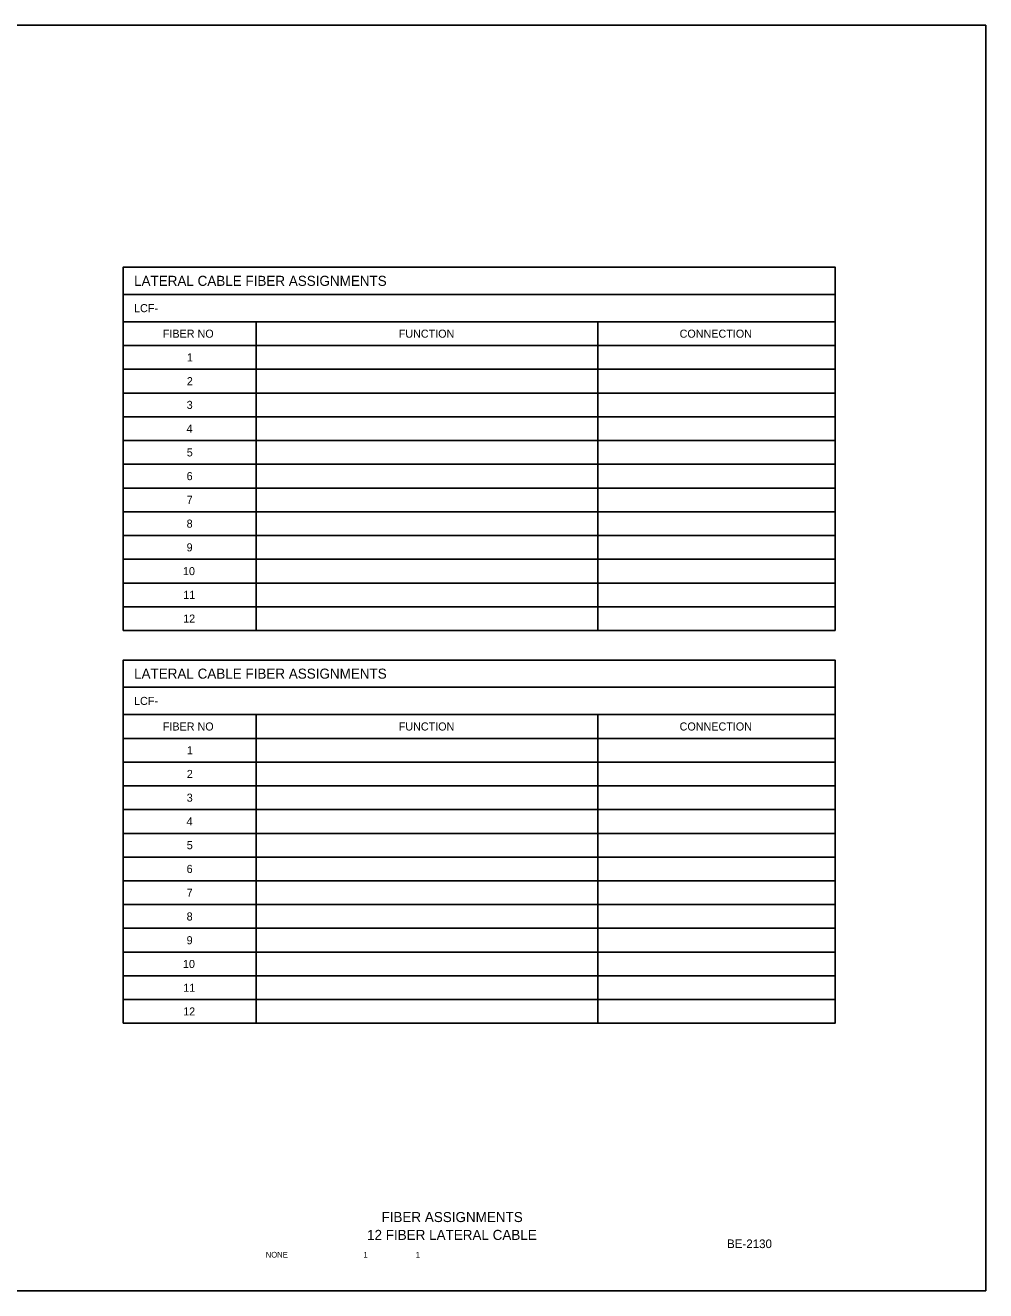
# Model space of a CAD drawing. Extents: x 2262613.03 to 2262615.86, y -3123854.81 to -3123852.98.
# Drawn here: x 2262614.467 to 2262615.86, y -3123854.81 to -3123852.976 of the extents above; entities that cross this region are included whole.
import ezdxf

# ---------------------------------------------------------------- set-up
doc = ezdxf.new("R2010")
doc.units = 0
for name, color, linetype in [('SH_General_Details', 7, 'Continuous'), ('SH_Named_Boundary', 7, 'Continuous'), ('SH_Printer_Plotting_Border', 7, 'Continuous')]:
    doc.layers.add(name, color=color, linetype=linetype)

msp = doc.modelspace()

# ---------------------------------------------------------------- linework, layer by layer
at = {"layer": 'SH_General_Details'}
for points in [[(2262614.6093, -3123853.3662), (2262615.6413, -3123853.3662), (2262615.6413, -3123853.3266), (2262614.6093, -3123853.3266)], [(2262614.6093, -3123853.4057), (2262615.6413, -3123853.4057), (2262615.6413, -3123853.3662), (2262614.6093, -3123853.3662)], [(2262614.6093, -3123853.4402), (2262614.802, -3123853.4402), (2262614.802, -3123853.4057), (2262614.6093, -3123853.4057)], [(2262614.802, -3123853.4402), (2262615.2973, -3123853.4402), (2262615.2973, -3123853.4057), (2262614.802, -3123853.4057)], [(2262615.2973, -3123853.4402), (2262615.6413, -3123853.4402), (2262615.6413, -3123853.4057), (2262615.2973, -3123853.4057)], [(2262614.6093, -3123853.4746), (2262614.802, -3123853.4746), (2262614.802, -3123853.4402), (2262614.6093, -3123853.4402)], [(2262614.802, -3123853.4746), (2262615.2973, -3123853.4746), (2262615.2973, -3123853.4402), (2262614.802, -3123853.4402)], [(2262615.2973, -3123853.4746), (2262615.6413, -3123853.4746), (2262615.6413, -3123853.4402), (2262615.2973, -3123853.4402)], [(2262614.6093, -3123853.509), (2262614.802, -3123853.509), (2262614.802, -3123853.4746), (2262614.6093, -3123853.4746)], [(2262614.802, -3123853.509), (2262615.2973, -3123853.509), (2262615.2973, -3123853.4746), (2262614.802, -3123853.4746)], [(2262615.2973, -3123853.509), (2262615.6413, -3123853.509), (2262615.6413, -3123853.4746), (2262615.2973, -3123853.4746)], [(2262614.6093, -3123853.5434), (2262614.802, -3123853.5434), (2262614.802, -3123853.509), (2262614.6093, -3123853.509)], [(2262614.802, -3123853.5434), (2262615.2973, -3123853.5434), (2262615.2973, -3123853.509), (2262614.802, -3123853.509)], [(2262615.2973, -3123853.5434), (2262615.6413, -3123853.5434), (2262615.6413, -3123853.509), (2262615.2973, -3123853.509)], [(2262614.6093, -3123853.5778), (2262614.802, -3123853.5778), (2262614.802, -3123853.5434), (2262614.6093, -3123853.5434)], [(2262614.802, -3123853.5778), (2262615.2973, -3123853.5778), (2262615.2973, -3123853.5434), (2262614.802, -3123853.5434)], [(2262615.2973, -3123853.5778), (2262615.6413, -3123853.5778), (2262615.6413, -3123853.5434), (2262615.2973, -3123853.5434)], [(2262614.6093, -3123853.6122), (2262614.802, -3123853.6122), (2262614.802, -3123853.5778), (2262614.6093, -3123853.5778)], [(2262614.802, -3123853.6122), (2262615.2973, -3123853.6122), (2262615.2973, -3123853.5778), (2262614.802, -3123853.5778)], [(2262615.2973, -3123853.6122), (2262615.6413, -3123853.6122), (2262615.6413, -3123853.5778), (2262615.2973, -3123853.5778)], [(2262614.6093, -3123853.6466), (2262614.802, -3123853.6466), (2262614.802, -3123853.6122), (2262614.6093, -3123853.6122)], [(2262614.802, -3123853.6466), (2262615.2973, -3123853.6466), (2262615.2973, -3123853.6122), (2262614.802, -3123853.6122)], [(2262615.2973, -3123853.6466), (2262615.6413, -3123853.6466), (2262615.6413, -3123853.6122), (2262615.2973, -3123853.6122)], [(2262614.6093, -3123853.681), (2262614.802, -3123853.681), (2262614.802, -3123853.6466), (2262614.6093, -3123853.6466)], [(2262614.802, -3123853.681), (2262615.2973, -3123853.681), (2262615.2973, -3123853.6466), (2262614.802, -3123853.6466)], [(2262615.2973, -3123853.681), (2262615.6413, -3123853.681), (2262615.6413, -3123853.6466), (2262615.2973, -3123853.6466)], [(2262614.6093, -3123853.7154), (2262614.802, -3123853.7154), (2262614.802, -3123853.681), (2262614.6093, -3123853.681)], [(2262614.802, -3123853.7154), (2262615.2973, -3123853.7154), (2262615.2973, -3123853.681), (2262614.802, -3123853.681)], [(2262615.2973, -3123853.7154), (2262615.6413, -3123853.7154), (2262615.6413, -3123853.681), (2262615.2973, -3123853.681)], [(2262614.6093, -3123853.7498), (2262614.802, -3123853.7498), (2262614.802, -3123853.7154), (2262614.6093, -3123853.7154)], [(2262614.802, -3123853.7498), (2262615.2973, -3123853.7498), (2262615.2973, -3123853.7154), (2262614.802, -3123853.7154)], [(2262615.2973, -3123853.7498), (2262615.6413, -3123853.7498), (2262615.6413, -3123853.7154), (2262615.2973, -3123853.7154)], [(2262614.6093, -3123853.7842), (2262614.802, -3123853.7842), (2262614.802, -3123853.7498), (2262614.6093, -3123853.7498)], [(2262614.802, -3123853.7842), (2262615.2973, -3123853.7842), (2262615.2973, -3123853.7498), (2262614.802, -3123853.7498)], [(2262615.2973, -3123853.7842), (2262615.6413, -3123853.7842), (2262615.6413, -3123853.7498), (2262615.2973, -3123853.7498)], [(2262614.6093, -3123853.8186), (2262614.802, -3123853.8186), (2262614.802, -3123853.7842), (2262614.6093, -3123853.7842)], [(2262614.802, -3123853.8186), (2262615.2973, -3123853.8186), (2262615.2973, -3123853.7842), (2262614.802, -3123853.7842)], [(2262615.2973, -3123853.8186), (2262615.6413, -3123853.8186), (2262615.6413, -3123853.7842), (2262615.2973, -3123853.7842)], [(2262614.6093, -3123853.853), (2262614.802, -3123853.853), (2262614.802, -3123853.8186), (2262614.6093, -3123853.8186)], [(2262614.802, -3123853.853), (2262615.2973, -3123853.853), (2262615.2973, -3123853.8186), (2262614.802, -3123853.8186)], [(2262615.2973, -3123853.853), (2262615.6413, -3123853.853), (2262615.6413, -3123853.8186), (2262615.2973, -3123853.8186)], [(2262614.6093, -3123853.9353), (2262615.6413, -3123853.9353), (2262615.6413, -3123853.8958), (2262614.6093, -3123853.8958)], [(2262614.6093, -3123853.9749), (2262615.6413, -3123853.9749), (2262615.6413, -3123853.9353), (2262614.6093, -3123853.9353)], [(2262614.6093, -3123854.0093), (2262614.802, -3123854.0093), (2262614.802, -3123853.9749), (2262614.6093, -3123853.9749)], [(2262614.802, -3123854.0093), (2262615.2973, -3123854.0093), (2262615.2973, -3123853.9749), (2262614.802, -3123853.9749)], [(2262615.2973, -3123854.0093), (2262615.6413, -3123854.0093), (2262615.6413, -3123853.9749), (2262615.2973, -3123853.9749)], [(2262614.6093, -3123854.0437), (2262614.802, -3123854.0437), (2262614.802, -3123854.0093), (2262614.6093, -3123854.0093)], [(2262614.802, -3123854.0437), (2262615.2973, -3123854.0437), (2262615.2973, -3123854.0093), (2262614.802, -3123854.0093)], [(2262615.2973, -3123854.0437), (2262615.6413, -3123854.0437), (2262615.6413, -3123854.0093), (2262615.2973, -3123854.0093)], [(2262614.6093, -3123854.0781), (2262614.802, -3123854.0781), (2262614.802, -3123854.0437), (2262614.6093, -3123854.0437)], [(2262614.802, -3123854.0781), (2262615.2973, -3123854.0781), (2262615.2973, -3123854.0437), (2262614.802, -3123854.0437)], [(2262615.2973, -3123854.0781), (2262615.6413, -3123854.0781), (2262615.6413, -3123854.0437), (2262615.2973, -3123854.0437)], [(2262614.6093, -3123854.1125), (2262614.802, -3123854.1125), (2262614.802, -3123854.0781), (2262614.6093, -3123854.0781)], [(2262614.802, -3123854.1125), (2262615.2973, -3123854.1125), (2262615.2973, -3123854.0781), (2262614.802, -3123854.0781)], [(2262615.2973, -3123854.1125), (2262615.6413, -3123854.1125), (2262615.6413, -3123854.0781), (2262615.2973, -3123854.0781)], [(2262614.6093, -3123854.1469), (2262614.802, -3123854.1469), (2262614.802, -3123854.1125), (2262614.6093, -3123854.1125)], [(2262614.802, -3123854.1469), (2262615.2973, -3123854.1469), (2262615.2973, -3123854.1125), (2262614.802, -3123854.1125)], [(2262615.2973, -3123854.1469), (2262615.6413, -3123854.1469), (2262615.6413, -3123854.1125), (2262615.2973, -3123854.1125)], [(2262614.6093, -3123854.1813), (2262614.802, -3123854.1813), (2262614.802, -3123854.1469), (2262614.6093, -3123854.1469)], [(2262614.802, -3123854.1813), (2262615.2973, -3123854.1813), (2262615.2973, -3123854.1469), (2262614.802, -3123854.1469)], [(2262615.2973, -3123854.1813), (2262615.6413, -3123854.1813), (2262615.6413, -3123854.1469), (2262615.2973, -3123854.1469)], [(2262614.6093, -3123854.2157), (2262614.802, -3123854.2157), (2262614.802, -3123854.1813), (2262614.6093, -3123854.1813)], [(2262614.802, -3123854.2157), (2262615.2973, -3123854.2157), (2262615.2973, -3123854.1813), (2262614.802, -3123854.1813)], [(2262615.2973, -3123854.2157), (2262615.6413, -3123854.2157), (2262615.6413, -3123854.1813), (2262615.2973, -3123854.1813)], [(2262614.6093, -3123854.2501), (2262614.802, -3123854.2501), (2262614.802, -3123854.2157), (2262614.6093, -3123854.2157)], [(2262614.802, -3123854.2501), (2262615.2973, -3123854.2501), (2262615.2973, -3123854.2157), (2262614.802, -3123854.2157)], [(2262615.2973, -3123854.2501), (2262615.6413, -3123854.2501), (2262615.6413, -3123854.2157), (2262615.2973, -3123854.2157)], [(2262614.6093, -3123854.2845), (2262614.802, -3123854.2845), (2262614.802, -3123854.2501), (2262614.6093, -3123854.2501)], [(2262614.802, -3123854.2845), (2262615.2973, -3123854.2845), (2262615.2973, -3123854.2501), (2262614.802, -3123854.2501)], [(2262615.2973, -3123854.2845), (2262615.6413, -3123854.2845), (2262615.6413, -3123854.2501), (2262615.2973, -3123854.2501)], [(2262614.6093, -3123854.3189), (2262614.802, -3123854.3189), (2262614.802, -3123854.2845), (2262614.6093, -3123854.2845)], [(2262614.802, -3123854.3189), (2262615.2973, -3123854.3189), (2262615.2973, -3123854.2845), (2262614.802, -3123854.2845)], [(2262615.2973, -3123854.3189), (2262615.6413, -3123854.3189), (2262615.6413, -3123854.2845), (2262615.2973, -3123854.2845)], [(2262614.6093, -3123854.3533), (2262614.802, -3123854.3533), (2262614.802, -3123854.3189), (2262614.6093, -3123854.3189)], [(2262614.802, -3123854.3533), (2262615.2973, -3123854.3533), (2262615.2973, -3123854.3189), (2262614.802, -3123854.3189)], [(2262615.2973, -3123854.3533), (2262615.6413, -3123854.3533), (2262615.6413, -3123854.3189), (2262615.2973, -3123854.3189)], [(2262614.6093, -3123854.3877), (2262614.802, -3123854.3877), (2262614.802, -3123854.3533), (2262614.6093, -3123854.3533)], [(2262614.802, -3123854.3877), (2262615.2973, -3123854.3877), (2262615.2973, -3123854.3533), (2262614.802, -3123854.3533)], [(2262615.2973, -3123854.3877), (2262615.6413, -3123854.3877), (2262615.6413, -3123854.3533), (2262615.2973, -3123854.3533)], [(2262614.6093, -3123854.4221), (2262614.802, -3123854.4221), (2262614.802, -3123854.3877), (2262614.6093, -3123854.3877)], [(2262614.802, -3123854.4221), (2262615.2973, -3123854.4221), (2262615.2973, -3123854.3877), (2262614.802, -3123854.3877)], [(2262615.2973, -3123854.4221), (2262615.6413, -3123854.4221), (2262615.6413, -3123854.3877), (2262615.2973, -3123854.3877)]]:
    msp.add_lwpolyline(points, close=True, dxfattribs=at)
at = {"layer": 'SH_Named_Boundary'}
msp.add_lwpolyline([(2262613.0262, -3123854.8095), (2262615.8596, -3123854.8095), (2262615.8596, -3123852.9762), (2262613.0262, -3123852.9762)], close=True, dxfattribs=at)
at = {"layer": 'SH_Printer_Plotting_Border'}
msp.add_lwpolyline([(2262613.0262, -3123852.9762), (2262615.8596, -3123852.9762), (2262615.8596, -3123854.8095), (2262613.0262, -3123854.8095)], close=True, dxfattribs=at)

# ---------------------------------------------------------------- texts
at = {"layer": 'SH_General_Details'}
for s, height, p in [('LATERAL CABLE FIBER ASSIGNMENTS', 0.014583, (2262614.6249, -3123853.3537)), ('LCF-', 0.01167, (2262614.6249, -3123853.3918)), ('FIBER NO', 0.01167, (2262614.6666, -3123853.4288)), ('FUNCTION', 0.01167, (2262615.0086, -3123853.4288)), ('CONNECTION', 0.01167, (2262615.4158, -3123853.4288)), ('1', 0.0117, (2262614.7016, -3123853.4632)), ('2', 0.0117, (2262614.7014, -3123853.4976)), ('3', 0.0117, (2262614.7012, -3123853.532)), ('4', 0.0117, (2262614.701, -3123853.5664)), ('5', 0.0117, (2262614.7013, -3123853.6008)), ('6', 0.0117, (2262614.7011, -3123853.6352)), ('7', 0.0117, (2262614.7012, -3123853.6696)), ('8', 0.0117, (2262614.7011, -3123853.704)), ('9', 0.0117, (2262614.7011, -3123853.7384)), ('10', 0.01167, (2262614.6958, -3123853.7728)), ('11', 0.01167, (2262614.6963, -3123853.8072)), ('12', 0.01167, (2262614.6961, -3123853.8416)), ('LATERAL CABLE FIBER ASSIGNMENTS', 0.014583, (2262614.6249, -3123853.9228)), ('LCF-', 0.01167, (2262614.6249, -3123853.9609)), ('FIBER NO', 0.01167, (2262614.6666, -3123853.9979)), ('FUNCTION', 0.01167, (2262615.0086, -3123853.9979)), ('CONNECTION', 0.01167, (2262615.4158, -3123853.9979)), ('1', 0.0117, (2262614.7016, -3123854.0323)), ('2', 0.0117, (2262614.7014, -3123854.0667)), ('3', 0.0117, (2262614.7012, -3123854.1011)), ('4', 0.0117, (2262614.701, -3123854.1355)), ('5', 0.0117, (2262614.7013, -3123854.1699)), ('6', 0.0117, (2262614.7011, -3123854.2043)), ('7', 0.0117, (2262614.7012, -3123854.2388)), ('8', 0.0117, (2262614.7011, -3123854.2732)), ('9', 0.0117, (2262614.7011, -3123854.3076)), ('10', 0.01167, (2262614.6958, -3123854.342)), ('11', 0.01167, (2262614.6963, -3123854.3764)), ('12', 0.01167, (2262614.6961, -3123854.4108)), ('FIBER ASSIGNMENTS', 0.014583, (2262614.9836, -3123854.7101)), ('12 FIBER LATERAL CABLE', 0.014583, (2262614.9627, -3123854.736)), ('BE-2130', 0.0125, (2262615.4846, -3123854.7478)), ('NONE', 0.00833, (2262614.8157, -3123854.7616)), (' 1', 0.00833, (2262614.9544, -3123854.7616)), ('1', 0.00833, (2262615.0332, -3123854.7616))]:
    msp.add_text(s, height=height, dxfattribs=at).set_placement(p)

doc.saveas('drawing.dxf')
